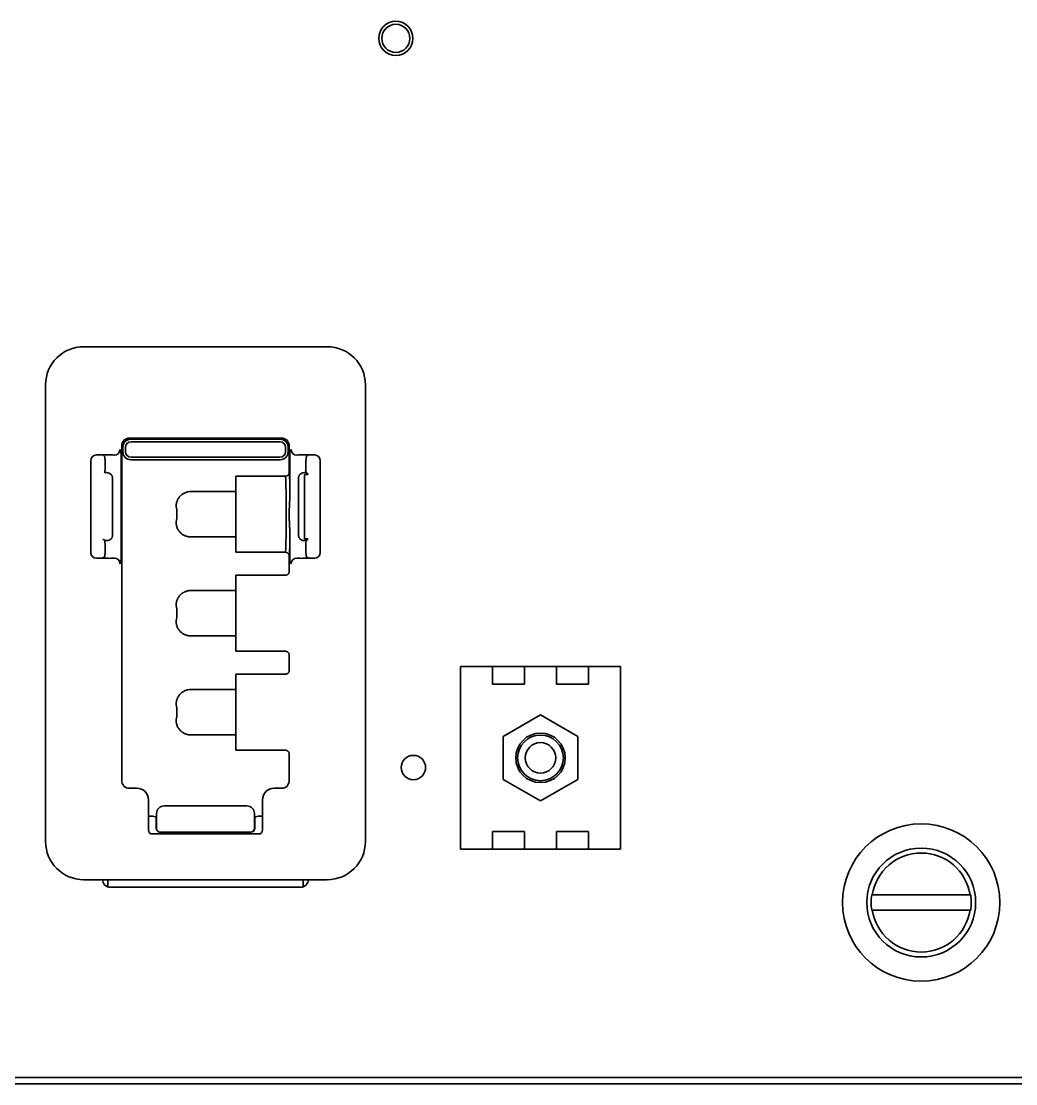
# Model space of a CAD drawing. Extents: x 5809 to 10669, y -850 to 3886.
# Drawn here: x 9007.9 to 9138.5, y 2748.5 to 2888.1 of the extents above; entities that cross this region are included whole.
import ezdxf

# ---------------------------------------------------------------- set-up
doc = ezdxf.new("R2010")
doc.units = 0
doc.header["$LTSCALE"] = 5
doc.layers.add('1', color=7, linetype='CONTINUOUS', true_color=0xffffff)

msp = doc.modelspace()

# ---------------------------------------------------------------- linework, layer by layer
at = {"layer": '1', "color": 7, "linetype": 'Continuous', "lineweight": 35}
for p, q in [((9016.07, 2845.33), (9048.07, 2845.33)), ((9011.07, 2780.33), (9011.07, 2840.33)), ((9053.07, 2840.33), (9053.07, 2780.33)), ((9042.07, 2833.33), (9022.07, 2833.33)), ((9041.87, 2833.17), (9022.28, 2833.17)), ((9020.85, 2831.84), (9020.96, 2831.6)), ((9021.07, 2832.33), (9021.07, 2788.33)), ((9021.23, 2832.12), (9021.23, 2831.53)), ((9021.56, 2832.09), (9021.56, 2831.56)), ((9041.84, 2832.84), (9022.31, 2832.84)), ((9042.59, 2831.56), (9042.59, 2832.09)), ((9042.92, 2831.53), (9042.92, 2832.12)), ((9043.07, 2828.83), (9043.07, 2832.33)), ((9043.18, 2831.6), (9043.3, 2831.84)), ((9017.01, 2818.29), (9017.01, 2830.37)), ((9017.76, 2831.12), (9019.35, 2831.12)), ((9018.66, 2831.04), (9018.86, 2830.85)), ((9018.88, 2829.54), (9018.88, 2830.1)), ((9020.99, 2830.1), (9020.99, 2818.55)), ((9022.28, 2830.48), (9041.87, 2830.48)), ((9022.31, 2830.81), (9041.84, 2830.81)), ((9043.16, 2826.06), (9043.16, 2830.1)), ((9044.8, 2831.12), (9046.39, 2831.12)), ((9045.26, 2829.54), (9045.26, 2830.1)), ((9045.48, 2831.04), (9045.29, 2830.85)), ((9045.48, 2831.04), (9045.57, 2831.05)), ((9047.13, 2830.37), (9047.13, 2818.29)), ((9018.86, 2828.79), (9018.81, 2828.72)), ((9019.12, 2828.79), (9018.86, 2828.79)), ((9045.29, 2828.79), (9045.02, 2828.79)), ((9045.34, 2828.72), (9045.29, 2828.79)), ((9019.87, 2827.77), (9019.87, 2828.04)), ((9019.87, 2820.88), (9019.87, 2827.77)), ((9036.07, 2828.33), (9042.57, 2828.33)), ((9036.07, 2828.33), (9036.07, 2818.33)), ((9044.27, 2828.04), (9044.27, 2827.77)), ((9044.27, 2827.77), (9044.27, 2820.88)), ((9045.07, 2828.55), (9045.07, 2828.52)), ((9045.57, 2828.55), (9045.07, 2828.55)), ((9045.07, 2828.52), (9045.07, 2827.77)), ((9045.07, 2820.88), (9045.07, 2827.77)), ((9036.07, 2826.31), (9030.15, 2826.31)), ((9019.87, 2820.61), (9019.87, 2820.88)), ((9036.07, 2820.35), (9030.15, 2820.35)), ((9043.16, 2818.55), (9043.16, 2820.59)), ((9044.27, 2820.88), (9044.27, 2820.61)), ((9045.07, 2820.88), (9045.07, 2820.13)), ((9018.81, 2819.93), (9018.86, 2819.86)), ((9018.86, 2819.86), (9019.12, 2819.86)), ((9018.88, 2818.55), (9018.88, 2819.11)), ((9045.02, 2819.86), (9045.29, 2819.86)), ((9045.07, 2820.1), (9045.07, 2820.13)), ((9045.07, 2820.1), (9045.57, 2820.1)), ((9045.26, 2818.55), (9045.26, 2819.11)), ((9045.29, 2819.86), (9045.34, 2819.93)), ((9019.35, 2817.54), (9017.76, 2817.54)), ((9018.66, 2817.61), (9018.57, 2817.6)), ((9018.66, 2817.61), (9018.86, 2817.8)), ((9036.07, 2818.33), (9042.57, 2818.33)), ((9043.07, 2815.83), (9043.07, 2817.83)), ((9046.39, 2817.54), (9044.8, 2817.54)), ((9045.48, 2817.61), (9045.29, 2817.8)), ((9045.57, 2817.6), (9045.48, 2817.61)), ((9020.96, 2817.05), (9020.85, 2816.81)), ((9043.3, 2816.81), (9043.18, 2817.05)), ((9036.07, 2815.33), (9042.57, 2815.33)), ((9036.07, 2815.33), (9036.07, 2805.33)), ((9030.15, 2813.31), (9036.07, 2813.31)), ((9036.07, 2807.35), (9030.15, 2807.35)), ((9036.07, 2805.33), (9042.57, 2805.33)), ((9043.07, 2802.83), (9043.07, 2804.83)), ((9036.07, 2802.33), (9042.57, 2802.33)), ((9036.07, 2802.33), (9036.07, 2792.33)), ((9065.57, 2797.83), (9065.57, 2803.33)), ((9065.57, 2803.33), (9069.77, 2803.33)), ((9069.77, 2803.33), (9073.97, 2803.33)), ((9069.77, 2803.33), (9069.77, 2800.99)), ((9073.97, 2803.33), (9078.17, 2803.33)), ((9073.97, 2800.99), (9073.97, 2803.33)), ((9078.17, 2803.33), (9082.37, 2803.33)), ((9078.17, 2803.33), (9078.17, 2800.99)), ((9082.37, 2800.99), (9082.37, 2803.33)), ((9082.37, 2803.33), (9086.57, 2803.33)), ((9086.57, 2803.33), (9086.57, 2797.83)), ((9069.77, 2800.99), (9073.97, 2800.99)), ((9078.17, 2800.99), (9082.37, 2800.99)), ((9030.15, 2800.31), (9036.07, 2800.31)), ((9065.57, 2784.83), (9065.57, 2797.83)), ((9076.07, 2796.98), (9071.18, 2794.15)), ((9080.97, 2794.15), (9076.07, 2796.98)), ((9086.57, 2797.83), (9086.57, 2784.83)), ((9030.15, 2794.35), (9036.07, 2794.35)), ((9071.18, 2794.15), (9071.18, 2788.5)), ((9080.97, 2788.5), (9080.97, 2794.15)), ((9036.07, 2792.33), (9042.57, 2792.33)), ((9043.07, 2788.33), (9043.07, 2791.83)), ((9071.18, 2788.5), (9076.07, 2785.68)), ((9076.07, 2785.68), (9080.97, 2788.5)), ((9022.07, 2787.33), (9023.07, 2787.33)), ((9041.07, 2787.33), (9042.07, 2787.33)), ((9024.57, 2785.6), (9024.57, 2785.83)), ((9024.57, 2781.83), (9024.57, 2785.6)), ((9039.57, 2785.83), (9039.57, 2785.6)), ((9039.57, 2785.6), (9039.57, 2781.83)), ((9025.65, 2782.08), (9025.65, 2784.02)), ((9037.02, 2785.01), (9027.12, 2785.01)), ((9038.5, 2784.02), (9038.5, 2782.08)), ((9065.57, 2779.33), (9065.57, 2784.83)), ((9086.57, 2784.83), (9086.57, 2779.33)), ((9024.59, 2783.68), (9024.65, 2783.68)), ((9025.52, 2783.59), (9025.15, 2783.67)), ((9025.6, 2782.08), (9025.6, 2783.09)), ((9038.54, 2782.08), (9038.54, 2783.09)), ((9038.63, 2783.59), (9039, 2783.67)), ((9039.49, 2783.68), (9039.55, 2783.68)), ((9039.07, 2781.33), (9025.07, 2781.33)), ((9026.11, 2781.58), (9026.14, 2781.58)), ((9026.14, 2781.58), (9027.12, 2781.58)), ((9027.12, 2781.58), (9037.02, 2781.58)), ((9037.02, 2781.58), (9038.01, 2781.58)), ((9038.01, 2781.58), (9038.04, 2781.58)), ((9073.97, 2781.66), (9069.77, 2781.66)), ((9069.77, 2781.66), (9069.77, 2779.33)), ((9073.97, 2779.33), (9073.97, 2781.66)), ((9078.17, 2781.66), (9078.17, 2779.33)), ((9082.37, 2781.66), (9078.17, 2781.66)), ((9082.37, 2779.33), (9082.37, 2781.66)), ((9069.77, 2779.33), (9065.57, 2779.33)), ((9069.77, 2779.33), (9073.97, 2779.33)), ((9078.17, 2779.33), (9073.97, 2779.33)), ((9078.17, 2779.33), (9082.37, 2779.33)), ((9086.57, 2779.33), (9082.37, 2779.33)), ((9018.86, 2775.33), (9016.07, 2775.33)), ((9019.25, 2775.29), (9019.11, 2775.32)), ((9019.25, 2774.38), (9019.25, 2775.29)), ((9044.9, 2775.29), (9019.25, 2775.29)), ((9044.57, 2774.33), (9019.57, 2774.33)), ((9044.9, 2775.29), (9045.04, 2775.32)), ((9044.9, 2774.38), (9044.9, 2775.29)), ((9048.07, 2775.33), (9045.28, 2775.33)), ((8641.87, 2749.33), (9189.27, 2749.33)), ((9189.27, 2748.53), (8641.87, 2748.53))]:
    msp.add_line(p, q, dxfattribs=at)
for centre, radius in [((9057.07, 2885.83), 2.25), ((9057.07, 2885.83), 1.85), ((9076.07, 2791.33), 3.25), ((9076.07, 2791.33), 3), ((9076.07, 2791.33), 2), ((9059.38, 2790.06), 1.6), ((9126.07, 2772.33), 10.33), ((9126.07, 2772.33), 7.15)]:
    msp.add_circle(centre, radius, dxfattribs=at)
for centre, radius, start, end in [((9016.07, 2840.33), 5, 90, 180), ((9048.07, 2840.33), 5, 0, 90), ((9022.07, 2832.33), 1, 90, 180), ((9042.07, 2832.33), 1, 0, 90), ((9022.07, 2788.33), 1, 180, 270), ((9042.07, 2788.33), 1, 270, 0), ((9025.07, 2781.83), 0.5, 180, 270), ((9039.07, 2781.83), 0.5, 270, 0), ((9016.07, 2780.33), 5, 180, 270), ((9048.07, 2780.33), 5, 270, 0), ((9126.07, 2772.33), 6.5, 8.8499, 171.1501), ((9019.57, 2775.33), 1, 180, 270), ((9044.57, 2775.33), 1, 270, 0), ((9126.07, 2772.33), 6.58, 171.2603, 188.7397), ((9126.07, 2772.33), 6.58, 351.2603, 8.7397), ((9126.07, 2772.33), 6.5, 188.8499, 351.1501)]:
    msp.add_arc(centre, radius, start, end, dxfattribs=at)
for centre, major_axis, ratio, start_param, end_param in [((9022.28, 2832.12), (-0.743, 0.743), 0.999695, 5.497939, 7.068431), ((9041.87, 2832.12), (0.743, 0.743), 0.999695, 5.497939, 7.068431), ((9020.1, 2831.84), (0.671, 0.335), 0.999239, 4.249168, 5.819355), ((9020.96, 2830.1), (0, -1.5), 0.017455, 1.570796, 3.106686), ((9022.28, 2831.53), (-0.743, -0.743), 0.999695, 5.497939, 7.068431), ((9022.31, 2832.09), (0.53, 0.53), 0.999695, 0.78555, 2.356042), ((9022.31, 2831.56), (-0.53, 0.53), 0.999695, 0.78555, 2.356042), ((9041.84, 2832.09), (0.53, -0.53), 0.999695, 0.78555, 2.356042), ((9041.84, 2831.56), (-0.53, -0.53), 0.999695, 0.78555, 2.356042), ((9041.87, 2831.53), (0.743, -0.743), 0.999695, 5.497939, 7.068431), ((9043.18, 2830.1), (0, -1.5), 0.017455, 3.176499, 4.712389), ((9044.05, 2831.84), (-0.671, 0.335), 0.999239, 0.46383, 2.034018), ((9017.76, 2830.36), (-0.532, 0.532), 0.996359, 5.498396, 7.067974), ((9018.85, 2830.1), (0, -0.75), 0.034921, 1.570796, 3.106686), ((9019.35, 2831.09), (-0.75, 0), 0.034921, 3.159046, 4.712389), ((9044.8, 2831.09), (-0.75, 0), 0.034921, 4.712389, 6.265732), ((9045.29, 2830.1), (0, -0.75), 0.034921, 3.176499, 4.712389), ((9046.38, 2830.36), (-0.532, -0.532), 0.996359, 2.356803, 3.926382), ((9018.85, 2829.54), (0, -0.75), 0.034921, 0.05236, 1.570796), ((9019.12, 2828.04), (0, -0.753), 0.995902, 2.301583, 3.141593), ((9043.07, 2823.33), (0, -5.5), 0.017455, 2.091232, 3.140006), ((9045.02, 2828.04), (0, -0.753), 0.995884, 3.141593, 3.977903), ((9045.29, 2829.54), (0, -0.755), 0.034921, 4.712389, 6.230825), ((9042.57, 2823.33), (0, -5), 0.019201, 0, 3.141593), ((9028.13, 2823.33), (0, -1.07), 0.176327, 0.462409, 2.679184), ((9043.07, 2823.33), (0, -5.5), 0.017455, 0.001587, 1.050361), ((9018.85, 2819.11), (0, -0.75), 0.034921, 1.570796, 3.089233), ((9019.12, 2820.62), (0, -0.753), 0.995902, 0, 0.84001), ((9045.02, 2820.62), (0, -0.753), 0.995884, 5.446875, 6.283185), ((9045.29, 2819.11), (0, -0.755), 0.034921, 3.193953, 4.712389), ((9017.76, 2818.29), (-0.532, -0.532), 0.996359, 5.498396, 7.067974), ((9018.85, 2818.55), (0, -0.75), 0.034921, 0.034907, 1.570796), ((9019.35, 2817.56), (-0.75, 0), 0.034921, 1.570796, 3.124139), ((9020.1, 2816.81), (0.671, -0.335), 0.999239, 0.46383, 2.034018), ((9020.96, 2818.55), (0, -1.5), 0.017455, 0.034907, 1.570796), ((9043.18, 2818.55), (0, -1.5), 0.017455, 4.712389, 6.248279), ((9044.05, 2816.81), (-0.671, -0.335), 0.999239, 4.249168, 5.819355), ((9044.8, 2817.56), (-0.75, 0), 0.034921, 0.017453, 1.570796), ((9045.29, 2818.55), (0, -0.75), 0.034921, 4.712389, 6.248279), ((9046.38, 2818.29), (-0.532, 0.532), 0.996359, 2.356803, 3.926382), ((9028.13, 2810.33), (0, -1.07), 0.176327, 0.462409, 2.679184), ((9028.13, 2797.33), (0, -1.07), 0.176327, 0.462409, 2.679184), ((9023.07, 2785.83), (0, 1.5), 0.999848, 4.712389, 6.283185), ((9041.07, 2785.83), (0, -1.5), 0.999848, 3.141593, 4.712389), ((9026.63, 2784.02), (-0.099, -0.995), 0.984662, 3.241791, 4.809556), ((9027.12, 2785.02), (-0.5, 0), 0.017455, 0.174533, 1.570796), ((9037.02, 2785.02), (-0.5, 0), 0.017455, 1.570796, 2.96706), ((9037.51, 2784.02), (0.099, -0.995), 0.984662, 1.473629, 3.041395), ((9024.65, 2783.66), (-0.5, 0), 0.034921, 3.316126, 4.712389), ((9025.51, 2783.09), (0, -0.5), 0.176327, 1.570796, 3.106686), ((9038.63, 2783.09), (0, -0.5), 0.176327, 3.176499, 4.712389), ((9039.49, 2783.66), (-0.5, 0), 0.034921, 4.712389, 6.108652), ((9026.11, 2782.08), (0.508, 0), 0.984808, 3.141593, 4.712389), ((9026.14, 2782.08), (0, 0.5), 0.984808, 1.570796, 3.141593), ((9038.01, 2782.08), (0, 0.5), 0.984808, 3.141593, 4.712389), ((9038.04, 2782.08), (0.508, 0), 0.984808, 4.712389, 6.283185), ((9018.86, 2775.32), (-0.25, 0), 0.034921, 3.316126, 4.712389), ((9045.28, 2775.32), (-0.25, 0), 0.034921, 4.712389, 6.108652)]:
    msp.add_ellipse(centre, major_axis=major_axis, ratio=ratio, start_param=start_param, end_param=end_param, dxfattribs=at)
for points, knots in [([(9042.57, 2828.33), (9042.61, 2828.33), (9042.64, 2828.33), (9042.69, 2828.34), (9042.7, 2828.34), (9042.73, 2828.35), (9042.75, 2828.36), (9042.79, 2828.38), (9042.82, 2828.39), (9042.86, 2828.42), (9042.88, 2828.43), (9042.9, 2828.45), (9042.91, 2828.46), (9042.95, 2828.5), (9042.97, 2828.52), (9043, 2828.56), (9043.01, 2828.58), (9043.02, 2828.6), (9043.04, 2828.63), (9043.05, 2828.66), (9043.06, 2828.7), (9043.06, 2828.71), (9043.07, 2828.76), (9043.07, 2828.79), (9043.07, 2828.83)], [0, 0, 0, 0, 0.125, 0.125, 0.1875, 0.1875, 0.25, 0.25, 0.375, 0.375, 0.4375, 0.4375, 0.5, 0.5, 0.625, 0.625, 0.6875, 0.6875, 0.75, 0.8125, 0.8125, 0.875, 0.875, 1, 1, 1, 1]), ([(9045.53, 2828.65), (9045.53, 2828.65), (9045.51, 2828.66), (9045.47, 2828.67), (9045.42, 2828.68), (9045.38, 2828.69), (9045.35, 2828.71), (9045.34, 2828.72), (9045.34, 2828.72)], [0, 0, 0, 0, 0.005451, 0.204361, 0.403271, 0.60218, 0.80109, 1, 1, 1, 1]), ([(9019.87, 2828.04), (9019.87, 2828.06), (9019.87, 2828.08), (9019.87, 2828.13), (9019.86, 2828.17), (9019.85, 2828.22), (9019.84, 2828.25), (9019.84, 2828.26), (9019.83, 2828.28), (9019.83, 2828.3), (9019.81, 2828.35), (9019.79, 2828.39), (9019.75, 2828.45), (9019.74, 2828.47), (9019.71, 2828.5), (9019.7, 2828.52), (9019.68, 2828.54)], [0, 0, 0, 0, 0.125, 0.125, 0.25, 0.375, 0.375, 0.4375, 0.4375, 0.5, 0.5, 0.75, 0.75, 0.875, 0.875, 1, 1, 1, 1]), ([(9044.47, 2828.54), (9044.45, 2828.52), (9044.44, 2828.5), (9044.41, 2828.47), (9044.4, 2828.45), (9044.36, 2828.39), (9044.34, 2828.35), (9044.32, 2828.3), (9044.31, 2828.29), (9044.31, 2828.26), (9044.3, 2828.23), (9044.29, 2828.2), (9044.28, 2828.13), (9044.27, 2828.08), (9044.27, 2828.04)], [0, 0, 0, 0, 0.125, 0.125, 0.25, 0.25, 0.5, 0.5, 0.5625, 0.5625, 0.625, 0.75, 0.75, 1, 1, 1, 1]), ([(9028.22, 2824.29), (9028.22, 2824.35), (9028.22, 2824.42), (9028.22, 2824.51), (9028.22, 2824.55), (9028.23, 2824.61), (9028.24, 2824.64), (9028.25, 2824.74), (9028.26, 2824.8), (9028.29, 2824.93), (9028.31, 2824.99), (9028.35, 2825.08), (9028.36, 2825.11), (9028.39, 2825.17), (9028.4, 2825.2), (9028.44, 2825.29), (9028.47, 2825.35), (9028.54, 2825.46), (9028.58, 2825.51), (9028.64, 2825.59), (9028.66, 2825.62), (9028.7, 2825.67), (9028.73, 2825.69), (9028.79, 2825.76), (9028.89, 2825.85), (9028.99, 2825.93), (9029.07, 2825.98), (9029.1, 2826), (9029.14, 2826.03), (9029.15, 2826.04), (9029.18, 2826.05), (9029.25, 2826.09), (9029.39, 2826.16), (9029.51, 2826.2), (9029.6, 2826.23), (9029.63, 2826.24), (9029.7, 2826.25), (9029.73, 2826.26), (9029.89, 2826.29), (9030.02, 2826.31), (9030.15, 2826.31)], [0, 0, 0, 0, 0.0625, 0.0625, 0.09375, 0.09375, 0.125, 0.125, 0.1875, 0.1875, 0.25, 0.25, 0.28125, 0.28125, 0.3125, 0.3125, 0.375, 0.375, 0.4375, 0.4375, 0.46875, 0.46875, 0.5, 0.5, 0.5625, 0.625, 0.625, 0.65625, 0.65625, 0.671875, 0.671875, 0.6875, 0.75, 0.8125, 0.8125, 0.84375, 0.84375, 0.875, 0.875, 1, 1, 1, 1]), ([(9043.07, 2823.33), (9043.07, 2823.36), (9043.07, 2823.42), (9043.07, 2823.5), (9043.07, 2823.59), (9043.07, 2823.68), (9043.07, 2823.77), (9043.08, 2823.86), (9043.08, 2823.95), (9043.08, 2824.04), (9043.08, 2824.13), (9043.09, 2824.22), (9043.09, 2824.31), (9043.09, 2824.4), (9043.1, 2824.49), (9043.1, 2824.58), (9043.11, 2824.67), (9043.11, 2824.75), (9043.11, 2824.82), (9043.12, 2824.88), (9043.12, 2824.95), (9043.12, 2825.01), (9043.13, 2825.07), (9043.13, 2825.12), (9043.13, 2825.18), (9043.13, 2825.24), (9043.14, 2825.3), (9043.14, 2825.35), (9043.14, 2825.41), (9043.14, 2825.46), (9043.15, 2825.52), (9043.15, 2825.57), (9043.15, 2825.62), (9043.15, 2825.67), (9043.15, 2825.72), (9043.15, 2825.77), (9043.15, 2825.82), (9043.15, 2825.87), (9043.16, 2825.92), (9043.16, 2825.97), (9043.16, 2826.01), (9043.16, 2826.05), (9043.16, 2826.06)], [0, 0, 0, 0, 0.031567, 0.063213, 0.094945, 0.126766, 0.158683, 0.1907, 0.222824, 0.25506, 0.287412, 0.319888, 0.352493, 0.385232, 0.418112, 0.451138, 0.484317, 0.517655, 0.54066, 0.563411, 0.585907, 0.608148, 0.630137, 0.651871, 0.673353, 0.694581, 0.715557, 0.736281, 0.756752, 0.776972, 0.796939, 0.816655, 0.836119, 0.855332, 0.874294, 0.893005, 0.911465, 0.929673, 0.947631, 0.965338, 0.982794, 1, 1, 1, 1]), ([(9043.16, 2820.59), (9043.16, 2820.6), (9043.16, 2820.63), (9043.16, 2820.67), (9043.16, 2820.71), (9043.16, 2820.75), (9043.15, 2820.79), (9043.15, 2820.84), (9043.15, 2820.88), (9043.15, 2820.92), (9043.15, 2820.96), (9043.15, 2821), (9043.15, 2821.04), (9043.15, 2821.08), (9043.15, 2821.12), (9043.14, 2821.16), (9043.14, 2821.2), (9043.14, 2821.24), (9043.14, 2821.28), (9043.14, 2821.33), (9043.14, 2821.37), (9043.13, 2821.41), (9043.13, 2821.45), (9043.13, 2821.49), (9043.13, 2821.53), (9043.13, 2821.57), (9043.12, 2821.61), (9043.12, 2821.65), (9043.12, 2821.69), (9043.12, 2821.73), (9043.12, 2821.78), (9043.11, 2821.82), (9043.11, 2821.86), (9043.11, 2821.9), (9043.11, 2821.94), (9043.11, 2821.98), (9043.1, 2822.02), (9043.1, 2822.06), (9043.1, 2822.11), (9043.1, 2822.15), (9043.1, 2822.19), (9043.09, 2822.23), (9043.09, 2822.27), (9043.09, 2822.31), (9043.09, 2822.36), (9043.09, 2822.4), (9043.09, 2822.44), (9043.08, 2822.48), (9043.08, 2822.52), (9043.08, 2822.56), (9043.08, 2822.61), (9043.08, 2822.65), (9043.08, 2822.69), (9043.08, 2822.73), (9043.08, 2822.77), (9043.07, 2822.82), (9043.07, 2822.86), (9043.07, 2822.9), (9043.07, 2822.94), (9043.07, 2822.99), (9043.07, 2823.03), (9043.07, 2823.07), (9043.07, 2823.11), (9043.07, 2823.16), (9043.07, 2823.2), (9043.07, 2823.24), (9043.07, 2823.29), (9043.07, 2823.31), (9043.07, 2823.33)], [0, 0, 0, 0, 0.015275, 0.030535, 0.04578, 0.061009, 0.076225, 0.091427, 0.106616, 0.121793, 0.136957, 0.15211, 0.167253, 0.182384, 0.197506, 0.212619, 0.227723, 0.242819, 0.257908, 0.272989, 0.288065, 0.303134, 0.318199, 0.333259, 0.348315, 0.363367, 0.378417, 0.393464, 0.40851, 0.423555, 0.438599, 0.453643, 0.468688, 0.483734, 0.498782, 0.513833, 0.528886, 0.543943, 0.559004, 0.574069, 0.58914, 0.604217, 0.6193, 0.634389, 0.649487, 0.664592, 0.679705, 0.694828, 0.70996, 0.725103, 0.740256, 0.75542, 0.770596, 0.785784, 0.800985, 0.8162, 0.831428, 0.846671, 0.861928, 0.877201, 0.89249, 0.907795, 0.923117, 0.938457, 0.953814, 0.96919, 0.984585, 1, 1, 1, 1]), ([(9030.15, 2820.35), (9030.12, 2820.35), (9030.08, 2820.35), (9030.02, 2820.35), (9029.99, 2820.35), (9029.89, 2820.36), (9029.76, 2820.38), (9029.63, 2820.41), (9029.54, 2820.44), (9029.51, 2820.45), (9029.45, 2820.47), (9029.42, 2820.49), (9029.33, 2820.52), (9029.21, 2820.58), (9029.1, 2820.65), (9029.02, 2820.7), (9028.99, 2820.72), (9028.94, 2820.76), (9028.91, 2820.78), (9028.84, 2820.85), (9028.74, 2820.94), (9028.66, 2821.04), (9028.58, 2821.14), (9028.54, 2821.19), (9028.49, 2821.28), (9028.47, 2821.3), (9028.44, 2821.36), (9028.43, 2821.39), (9028.38, 2821.48), (9028.36, 2821.54), (9028.31, 2821.66), (9028.3, 2821.72), (9028.27, 2821.82), (9028.26, 2821.85), (9028.25, 2821.91), (9028.24, 2821.94), (9028.23, 2822.04), (9028.22, 2822.11), (9028.22, 2822.24), (9028.22, 2822.3), (9028.22, 2822.37)], [0, 0, 0, 0, 0.03125, 0.03125, 0.0625, 0.0625, 0.125, 0.1875, 0.1875, 0.21875, 0.21875, 0.25, 0.25, 0.3125, 0.375, 0.375, 0.40625, 0.40625, 0.4375, 0.4375, 0.5, 0.5625, 0.5625, 0.625, 0.625, 0.65625, 0.65625, 0.6875, 0.6875, 0.75, 0.75, 0.8125, 0.8125, 0.84375, 0.84375, 0.875, 0.875, 0.9375, 0.9375, 1, 1, 1, 1]), ([(9019.68, 2820.11), (9019.7, 2820.13), (9019.71, 2820.15), (9019.74, 2820.19), (9019.75, 2820.2), (9019.79, 2820.26), (9019.81, 2820.3), (9019.83, 2820.36), (9019.83, 2820.37), (9019.84, 2820.39), (9019.85, 2820.42), (9019.86, 2820.46), (9019.87, 2820.52), (9019.87, 2820.57), (9019.87, 2820.61)], [0, 0, 0, 0, 0.125, 0.125, 0.25, 0.25, 0.5, 0.5, 0.5625, 0.5625, 0.625, 0.75, 0.75, 1, 1, 1, 1]), ([(9044.27, 2820.61), (9044.27, 2820.6), (9044.27, 2820.58), (9044.27, 2820.56), (9044.28, 2820.55), (9044.28, 2820.52), (9044.29, 2820.47), (9044.3, 2820.42), (9044.31, 2820.38), (9044.32, 2820.36), (9044.32, 2820.35), (9044.34, 2820.3), (9044.36, 2820.26), (9044.4, 2820.2), (9044.41, 2820.18), (9044.44, 2820.15), (9044.45, 2820.13), (9044.47, 2820.11)], [0, 0, 0, 0, 0.0625, 0.0625, 0.125, 0.125, 0.25, 0.375, 0.4375, 0.4375, 0.5, 0.5, 0.75, 0.75, 0.875, 0.875, 1, 1, 1, 1]), ([(9018.57, 2820.01), (9018.59, 2820), (9018.62, 2820), (9018.68, 2819.99), (9018.73, 2819.97), (9018.77, 2819.96), (9018.8, 2819.95), (9018.81, 2819.94), (9018.81, 2819.93)], [0, 0, 0, 0, 0.114241, 0.291393, 0.468545, 0.645696, 0.822848, 1, 1, 1, 1]), ([(9045.34, 2819.93), (9045.34, 2819.94), (9045.35, 2819.95), (9045.38, 2819.96), (9045.41, 2819.97), (9045.45, 2819.98), (9045.46, 2819.98), (9045.5, 2819.99), (9045.51, 2819.99), (9045.54, 2820), (9045.56, 2820), (9045.57, 2820.01)], [0, 0, 0, 0, 0.301376, 0.301376, 0.602751, 0.602751, 0.753439, 0.753439, 0.904127, 0.904127, 1, 1, 1, 1]), ([(9043.07, 2817.83), (9043.07, 2817.86), (9043.07, 2817.89), (9043.06, 2817.94), (9043.06, 2817.96), (9043.05, 2817.99), (9043.04, 2818), (9043.02, 2818.05), (9043.01, 2818.08), (9042.98, 2818.12), (9042.97, 2818.13), (9042.95, 2818.16), (9042.94, 2818.17), (9042.9, 2818.2), (9042.88, 2818.22), (9042.84, 2818.25), (9042.82, 2818.26), (9042.79, 2818.27), (9042.76, 2818.29), (9042.73, 2818.3), (9042.7, 2818.31), (9042.69, 2818.31), (9042.64, 2818.32), (9042.61, 2818.33), (9042.57, 2818.33)], [0, 0, 0, 0, 0.125, 0.125, 0.1875, 0.1875, 0.25, 0.25, 0.375, 0.375, 0.4375, 0.4375, 0.5, 0.5, 0.625, 0.625, 0.6875, 0.6875, 0.75, 0.8125, 0.8125, 0.875, 0.875, 1, 1, 1, 1]), ([(9042.57, 2815.33), (9042.61, 2815.33), (9042.64, 2815.33), (9042.69, 2815.34), (9042.7, 2815.34), (9042.73, 2815.35), (9042.75, 2815.36), (9042.79, 2815.38), (9042.82, 2815.39), (9042.86, 2815.42), (9042.88, 2815.43), (9042.9, 2815.45), (9042.91, 2815.46), (9042.95, 2815.5), (9042.97, 2815.52), (9043, 2815.56), (9043.01, 2815.58), (9043.02, 2815.6), (9043.04, 2815.63), (9043.05, 2815.66), (9043.06, 2815.7), (9043.06, 2815.71), (9043.07, 2815.76), (9043.07, 2815.79), (9043.07, 2815.83)], [0, 0, 0, 0, 0.125, 0.125, 0.1875, 0.1875, 0.25, 0.25, 0.375, 0.375, 0.4375, 0.4375, 0.5, 0.5, 0.625, 0.625, 0.6875, 0.6875, 0.75, 0.8125, 0.8125, 0.875, 0.875, 1, 1, 1, 1]), ([(9028.22, 2811.29), (9028.22, 2811.35), (9028.22, 2811.42), (9028.22, 2811.55), (9028.23, 2811.61), (9028.24, 2811.71), (9028.25, 2811.74), (9028.26, 2811.8), (9028.27, 2811.84), (9028.3, 2811.93), (9028.31, 2811.99), (9028.35, 2812.09), (9028.36, 2812.12), (9028.39, 2812.18), (9028.4, 2812.21), (9028.44, 2812.29), (9028.47, 2812.35), (9028.54, 2812.46), (9028.58, 2812.51), (9028.63, 2812.58), (9028.64, 2812.59), (9028.66, 2812.62), (9028.67, 2812.63), (9028.7, 2812.67), (9028.73, 2812.69), (9028.79, 2812.76), (9028.89, 2812.85), (9028.99, 2812.93), (9029.07, 2812.98), (9029.1, 2813), (9029.15, 2813.04), (9029.18, 2813.05), (9029.27, 2813.1), (9029.39, 2813.16), (9029.57, 2813.22), (9029.69, 2813.26), (9029.79, 2813.27), (9029.82, 2813.28), (9029.89, 2813.29), (9029.92, 2813.29), (9030.02, 2813.3), (9030.08, 2813.31), (9030.15, 2813.31)], [0, 0, 0, 0, 0.0625, 0.0625, 0.125, 0.125, 0.15625, 0.15625, 0.1875, 0.1875, 0.25, 0.25, 0.28125, 0.28125, 0.3125, 0.3125, 0.375, 0.375, 0.4375, 0.4375, 0.453125, 0.453125, 0.46875, 0.46875, 0.5, 0.5, 0.5625, 0.625, 0.625, 0.65625, 0.65625, 0.6875, 0.6875, 0.75, 0.8125, 0.875, 0.875, 0.90625, 0.90625, 0.9375, 0.9375, 1, 1, 1, 1]), ([(9030.15, 2807.35), (9030.12, 2807.35), (9030.08, 2807.35), (9030.02, 2807.35), (9029.99, 2807.35), (9029.89, 2807.36), (9029.76, 2807.38), (9029.63, 2807.41), (9029.54, 2807.44), (9029.51, 2807.45), (9029.45, 2807.47), (9029.42, 2807.49), (9029.33, 2807.52), (9029.21, 2807.58), (9029.1, 2807.65), (9029.02, 2807.7), (9028.99, 2807.72), (9028.94, 2807.76), (9028.91, 2807.78), (9028.84, 2807.85), (9028.74, 2807.94), (9028.66, 2808.04), (9028.58, 2808.14), (9028.54, 2808.19), (9028.49, 2808.28), (9028.47, 2808.3), (9028.44, 2808.36), (9028.43, 2808.39), (9028.38, 2808.48), (9028.36, 2808.54), (9028.31, 2808.66), (9028.3, 2808.72), (9028.27, 2808.82), (9028.26, 2808.85), (9028.25, 2808.91), (9028.24, 2808.94), (9028.23, 2809.04), (9028.22, 2809.11), (9028.22, 2809.24), (9028.22, 2809.3), (9028.22, 2809.37)], [0, 0, 0, 0, 0.03125, 0.03125, 0.0625, 0.0625, 0.125, 0.1875, 0.1875, 0.21875, 0.21875, 0.25, 0.25, 0.3125, 0.375, 0.375, 0.40625, 0.40625, 0.4375, 0.4375, 0.5, 0.5625, 0.5625, 0.625, 0.625, 0.65625, 0.65625, 0.6875, 0.6875, 0.75, 0.75, 0.8125, 0.8125, 0.84375, 0.84375, 0.875, 0.875, 0.9375, 0.9375, 1, 1, 1, 1]), ([(9043.07, 2804.83), (9043.07, 2804.86), (9043.07, 2804.89), (9043.06, 2804.94), (9043.06, 2804.96), (9043.05, 2804.99), (9043.04, 2805), (9043.02, 2805.05), (9043.01, 2805.08), (9042.98, 2805.12), (9042.97, 2805.13), (9042.95, 2805.16), (9042.94, 2805.17), (9042.9, 2805.2), (9042.88, 2805.22), (9042.84, 2805.25), (9042.82, 2805.26), (9042.79, 2805.27), (9042.76, 2805.29), (9042.73, 2805.3), (9042.7, 2805.31), (9042.69, 2805.31), (9042.64, 2805.32), (9042.61, 2805.33), (9042.57, 2805.33)], [0, 0, 0, 0, 0.125, 0.125, 0.1875, 0.1875, 0.25, 0.25, 0.375, 0.375, 0.4375, 0.4375, 0.5, 0.5, 0.625, 0.625, 0.6875, 0.6875, 0.75, 0.8125, 0.8125, 0.875, 0.875, 1, 1, 1, 1]), ([(9042.57, 2802.33), (9042.61, 2802.33), (9042.64, 2802.33), (9042.69, 2802.34), (9042.7, 2802.34), (9042.73, 2802.35), (9042.75, 2802.36), (9042.79, 2802.38), (9042.82, 2802.39), (9042.86, 2802.42), (9042.88, 2802.43), (9042.9, 2802.45), (9042.91, 2802.46), (9042.95, 2802.5), (9042.97, 2802.52), (9043, 2802.56), (9043.01, 2802.58), (9043.02, 2802.6), (9043.04, 2802.63), (9043.05, 2802.66), (9043.06, 2802.7), (9043.06, 2802.71), (9043.07, 2802.76), (9043.07, 2802.79), (9043.07, 2802.83)], [0, 0, 0, 0, 0.125, 0.125, 0.1875, 0.1875, 0.25, 0.25, 0.375, 0.375, 0.4375, 0.4375, 0.5, 0.5, 0.625, 0.625, 0.6875, 0.6875, 0.75, 0.8125, 0.8125, 0.875, 0.875, 1, 1, 1, 1]), ([(9028.22, 2798.29), (9028.22, 2798.35), (9028.22, 2798.42), (9028.22, 2798.51), (9028.22, 2798.55), (9028.23, 2798.61), (9028.24, 2798.64), (9028.25, 2798.74), (9028.26, 2798.8), (9028.29, 2798.93), (9028.31, 2798.99), (9028.35, 2799.08), (9028.36, 2799.11), (9028.39, 2799.17), (9028.4, 2799.2), (9028.44, 2799.29), (9028.47, 2799.35), (9028.54, 2799.46), (9028.58, 2799.51), (9028.64, 2799.59), (9028.66, 2799.62), (9028.7, 2799.67), (9028.73, 2799.69), (9028.79, 2799.76), (9028.89, 2799.85), (9028.99, 2799.93), (9029.07, 2799.98), (9029.1, 2800), (9029.14, 2800.03), (9029.15, 2800.04), (9029.18, 2800.05), (9029.25, 2800.09), (9029.39, 2800.16), (9029.51, 2800.2), (9029.6, 2800.23), (9029.63, 2800.24), (9029.7, 2800.25), (9029.73, 2800.26), (9029.89, 2800.29), (9030.02, 2800.31), (9030.15, 2800.31)], [0, 0, 0, 0, 0.0625, 0.0625, 0.09375, 0.09375, 0.125, 0.125, 0.1875, 0.1875, 0.25, 0.25, 0.28125, 0.28125, 0.3125, 0.3125, 0.375, 0.375, 0.4375, 0.4375, 0.46875, 0.46875, 0.5, 0.5, 0.5625, 0.625, 0.625, 0.65625, 0.65625, 0.671875, 0.671875, 0.6875, 0.75, 0.8125, 0.8125, 0.84375, 0.84375, 0.875, 0.875, 1, 1, 1, 1]), ([(9030.15, 2794.35), (9030.12, 2794.35), (9030.08, 2794.35), (9030.02, 2794.35), (9029.99, 2794.35), (9029.89, 2794.36), (9029.76, 2794.38), (9029.63, 2794.41), (9029.54, 2794.44), (9029.51, 2794.45), (9029.45, 2794.47), (9029.42, 2794.49), (9029.33, 2794.52), (9029.21, 2794.58), (9029.1, 2794.65), (9029.02, 2794.7), (9028.99, 2794.72), (9028.94, 2794.76), (9028.91, 2794.78), (9028.84, 2794.85), (9028.74, 2794.94), (9028.66, 2795.04), (9028.58, 2795.14), (9028.54, 2795.19), (9028.49, 2795.28), (9028.47, 2795.3), (9028.44, 2795.36), (9028.43, 2795.39), (9028.38, 2795.48), (9028.36, 2795.54), (9028.31, 2795.66), (9028.3, 2795.72), (9028.27, 2795.82), (9028.26, 2795.85), (9028.25, 2795.91), (9028.24, 2795.94), (9028.23, 2796.04), (9028.22, 2796.11), (9028.22, 2796.24), (9028.22, 2796.3), (9028.22, 2796.37)], [0, 0, 0, 0, 0.03125, 0.03125, 0.0625, 0.0625, 0.125, 0.1875, 0.1875, 0.21875, 0.21875, 0.25, 0.25, 0.3125, 0.375, 0.375, 0.40625, 0.40625, 0.4375, 0.4375, 0.5, 0.5625, 0.5625, 0.625, 0.625, 0.65625, 0.65625, 0.6875, 0.6875, 0.75, 0.75, 0.8125, 0.8125, 0.84375, 0.84375, 0.875, 0.875, 0.9375, 0.9375, 1, 1, 1, 1]), ([(9043.07, 2791.83), (9043.07, 2791.86), (9043.07, 2791.89), (9043.06, 2791.94), (9043.06, 2791.96), (9043.05, 2791.99), (9043.04, 2792), (9043.02, 2792.05), (9043.01, 2792.08), (9042.98, 2792.12), (9042.97, 2792.13), (9042.95, 2792.16), (9042.94, 2792.17), (9042.9, 2792.2), (9042.88, 2792.22), (9042.84, 2792.25), (9042.82, 2792.26), (9042.79, 2792.27), (9042.76, 2792.29), (9042.73, 2792.3), (9042.7, 2792.31), (9042.69, 2792.31), (9042.64, 2792.32), (9042.61, 2792.33), (9042.57, 2792.33)], [0, 0, 0, 0, 0.125, 0.125, 0.1875, 0.1875, 0.25, 0.25, 0.375, 0.375, 0.4375, 0.4375, 0.5, 0.5, 0.625, 0.625, 0.6875, 0.6875, 0.75, 0.8125, 0.8125, 0.875, 0.875, 1, 1, 1, 1])]:
    msp.add_open_spline(points, degree=3, knots=knots, dxfattribs=at)
for points in [[(9132.5, 2773.33), (9132.23, 2773.33), (9131.71, 2773.33), (9131, 2773.33), (9130.35, 2773.33), (9129.75, 2773.33), (9129.19, 2773.33), (9128.69, 2773.33), (9128.23, 2773.33), (9127.81, 2773.33), (9127.44, 2773.33), (9127.1, 2773.33), (9126.81, 2773.33), (9126.56, 2773.33), (9126.32, 2773.33), (9126.07, 2773.33), (9125.83, 2773.33), (9125.58, 2773.33), (9125.33, 2773.33), (9125.04, 2773.33), (9124.71, 2773.33), (9124.33, 2773.33), (9123.92, 2773.33), (9123.46, 2773.33), (9122.95, 2773.33), (9122.4, 2773.33), (9121.8, 2773.33), (9121.14, 2773.33), (9120.43, 2773.33), (9119.92, 2773.33), (9119.65, 2773.33)], [(9119.65, 2771.33), (9119.92, 2771.33), (9120.43, 2771.33), (9121.14, 2771.33), (9121.8, 2771.33), (9122.4, 2771.33), (9122.95, 2771.33), (9123.46, 2771.33), (9123.92, 2771.33), (9124.34, 2771.33), (9124.71, 2771.33), (9125.04, 2771.33), (9125.33, 2771.33), (9125.59, 2771.33), (9125.83, 2771.33), (9126.07, 2771.33), (9126.32, 2771.33), (9126.56, 2771.33), (9126.82, 2771.33), (9127.11, 2771.33), (9127.44, 2771.33), (9127.81, 2771.33), (9128.23, 2771.33), (9128.69, 2771.33), (9129.2, 2771.33), (9129.75, 2771.33), (9130.35, 2771.33), (9131, 2771.33), (9131.71, 2771.33), (9132.23, 2771.33), (9132.5, 2771.33)]]:
    msp.add_open_spline(points, degree=3, dxfattribs=at)

doc.saveas('drawing.dxf')
